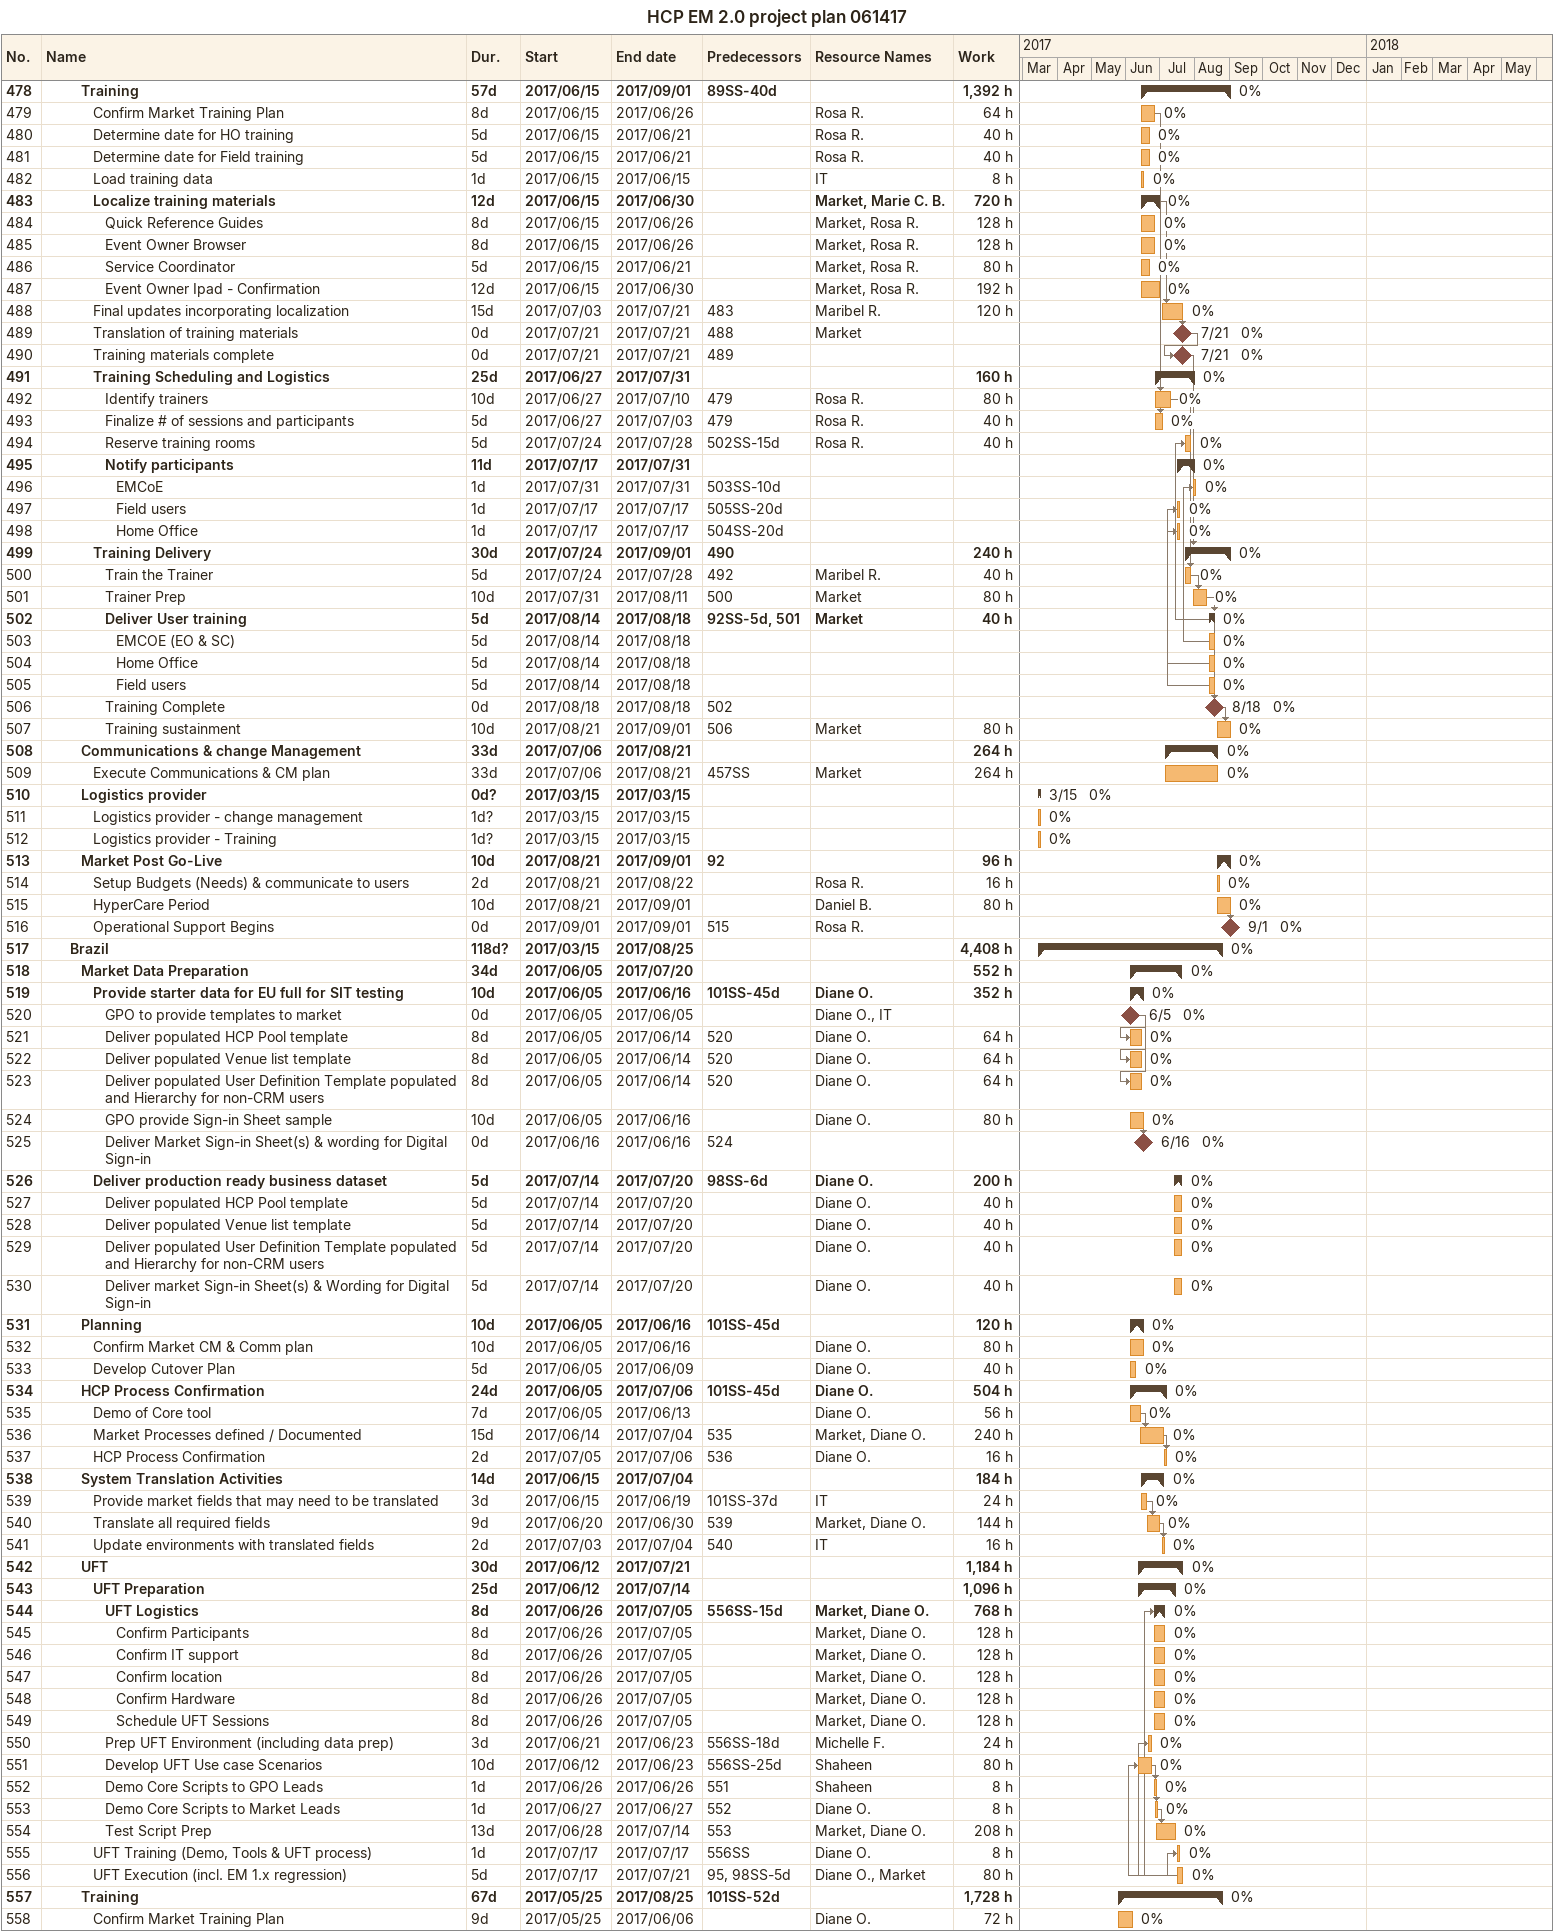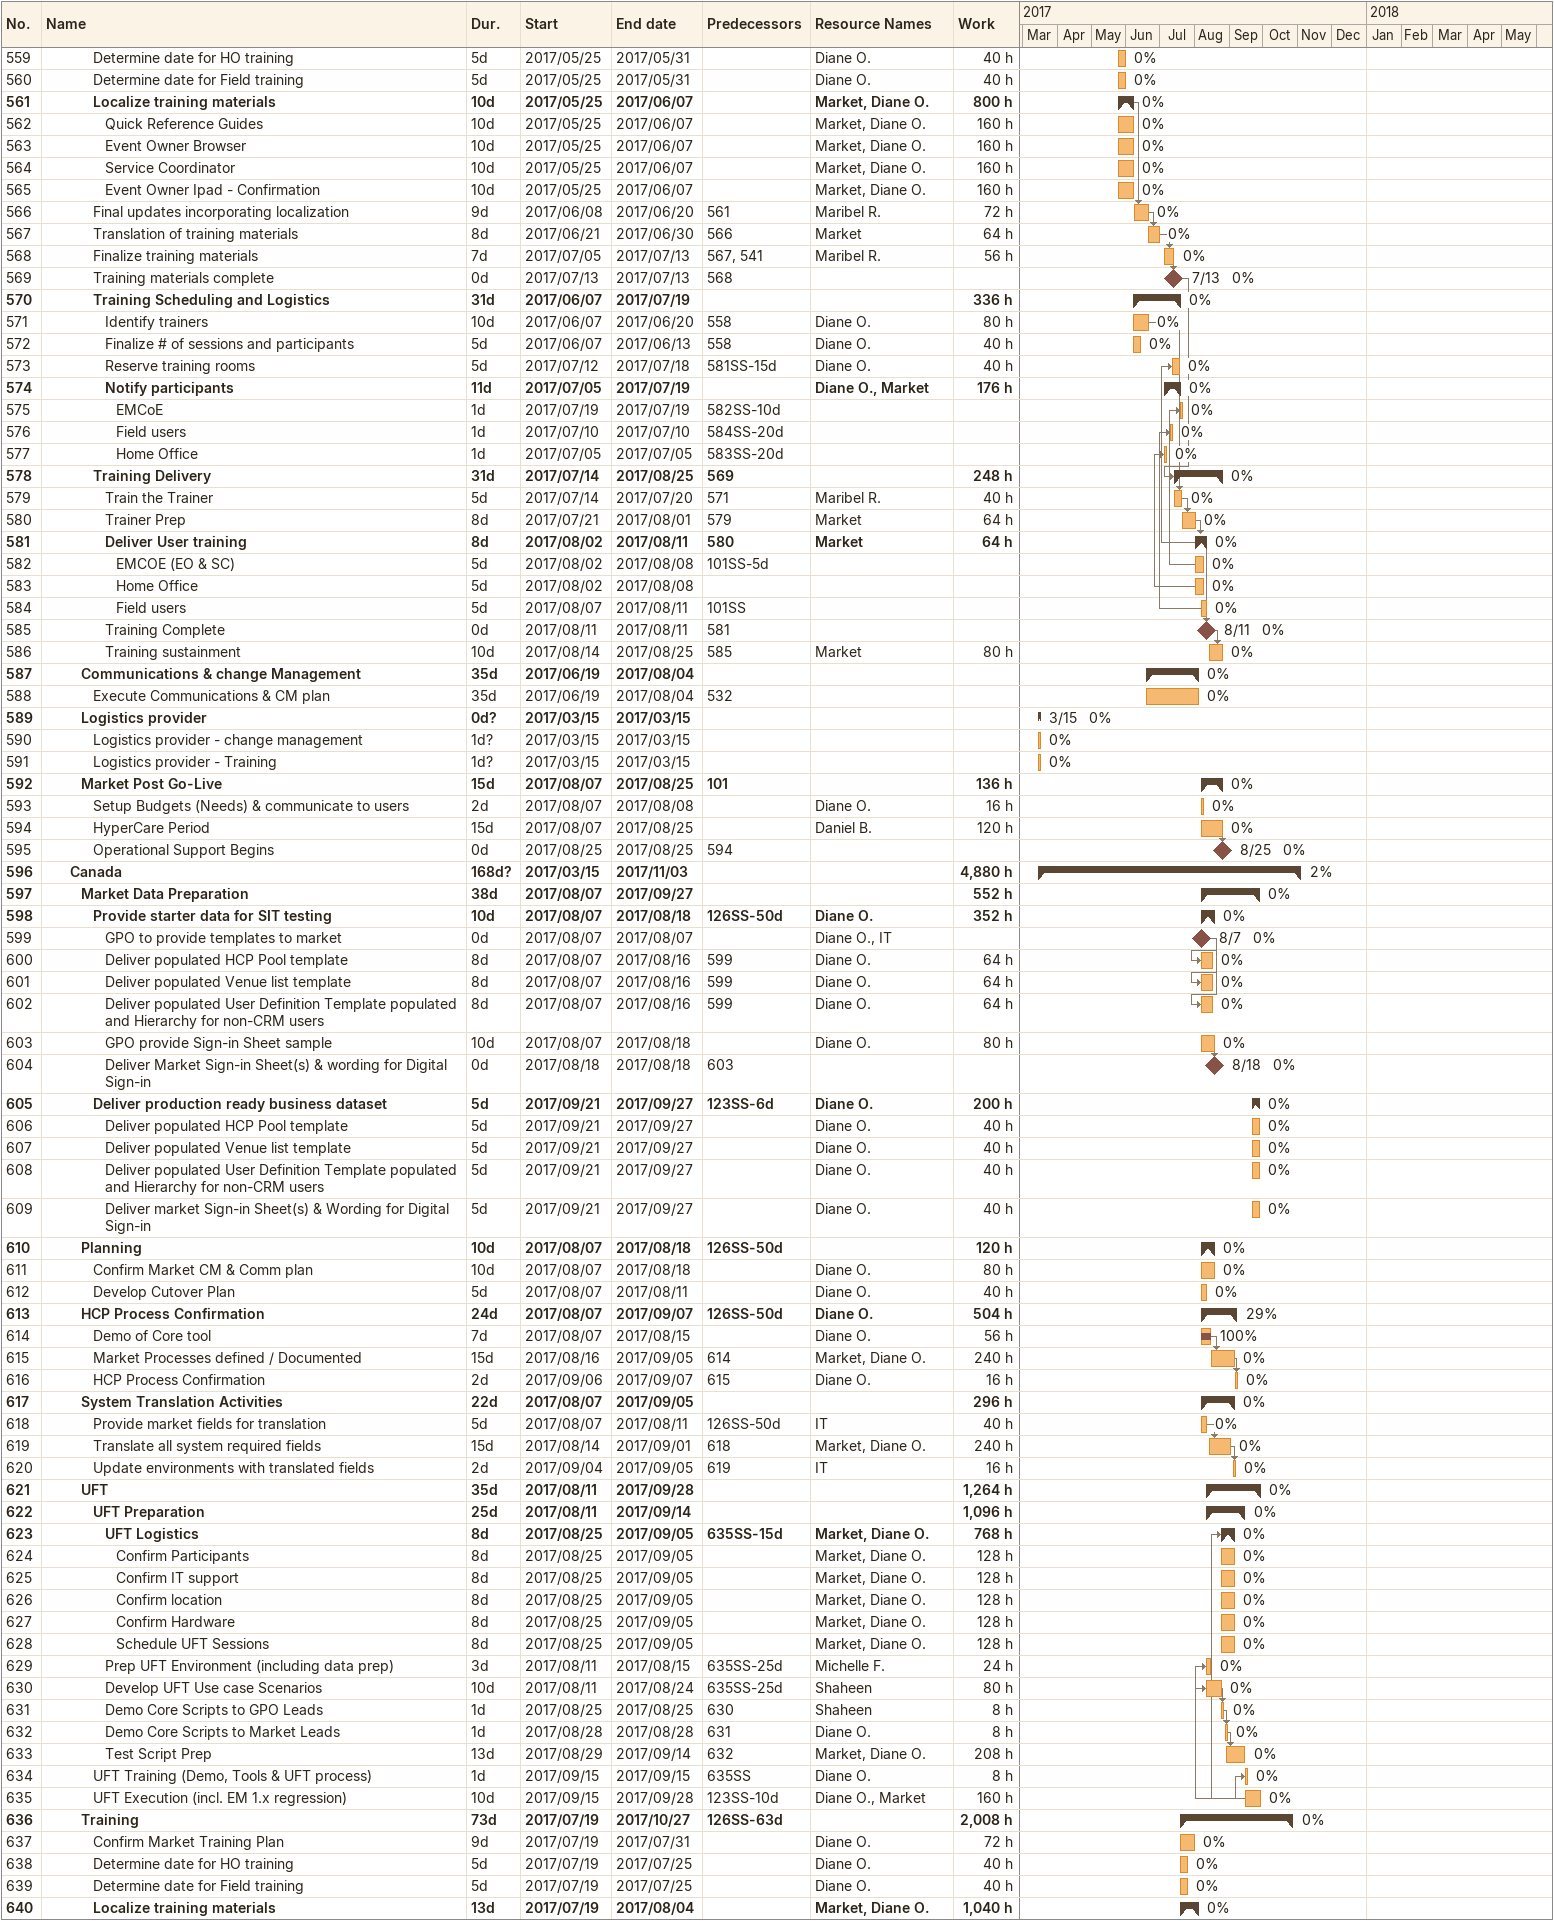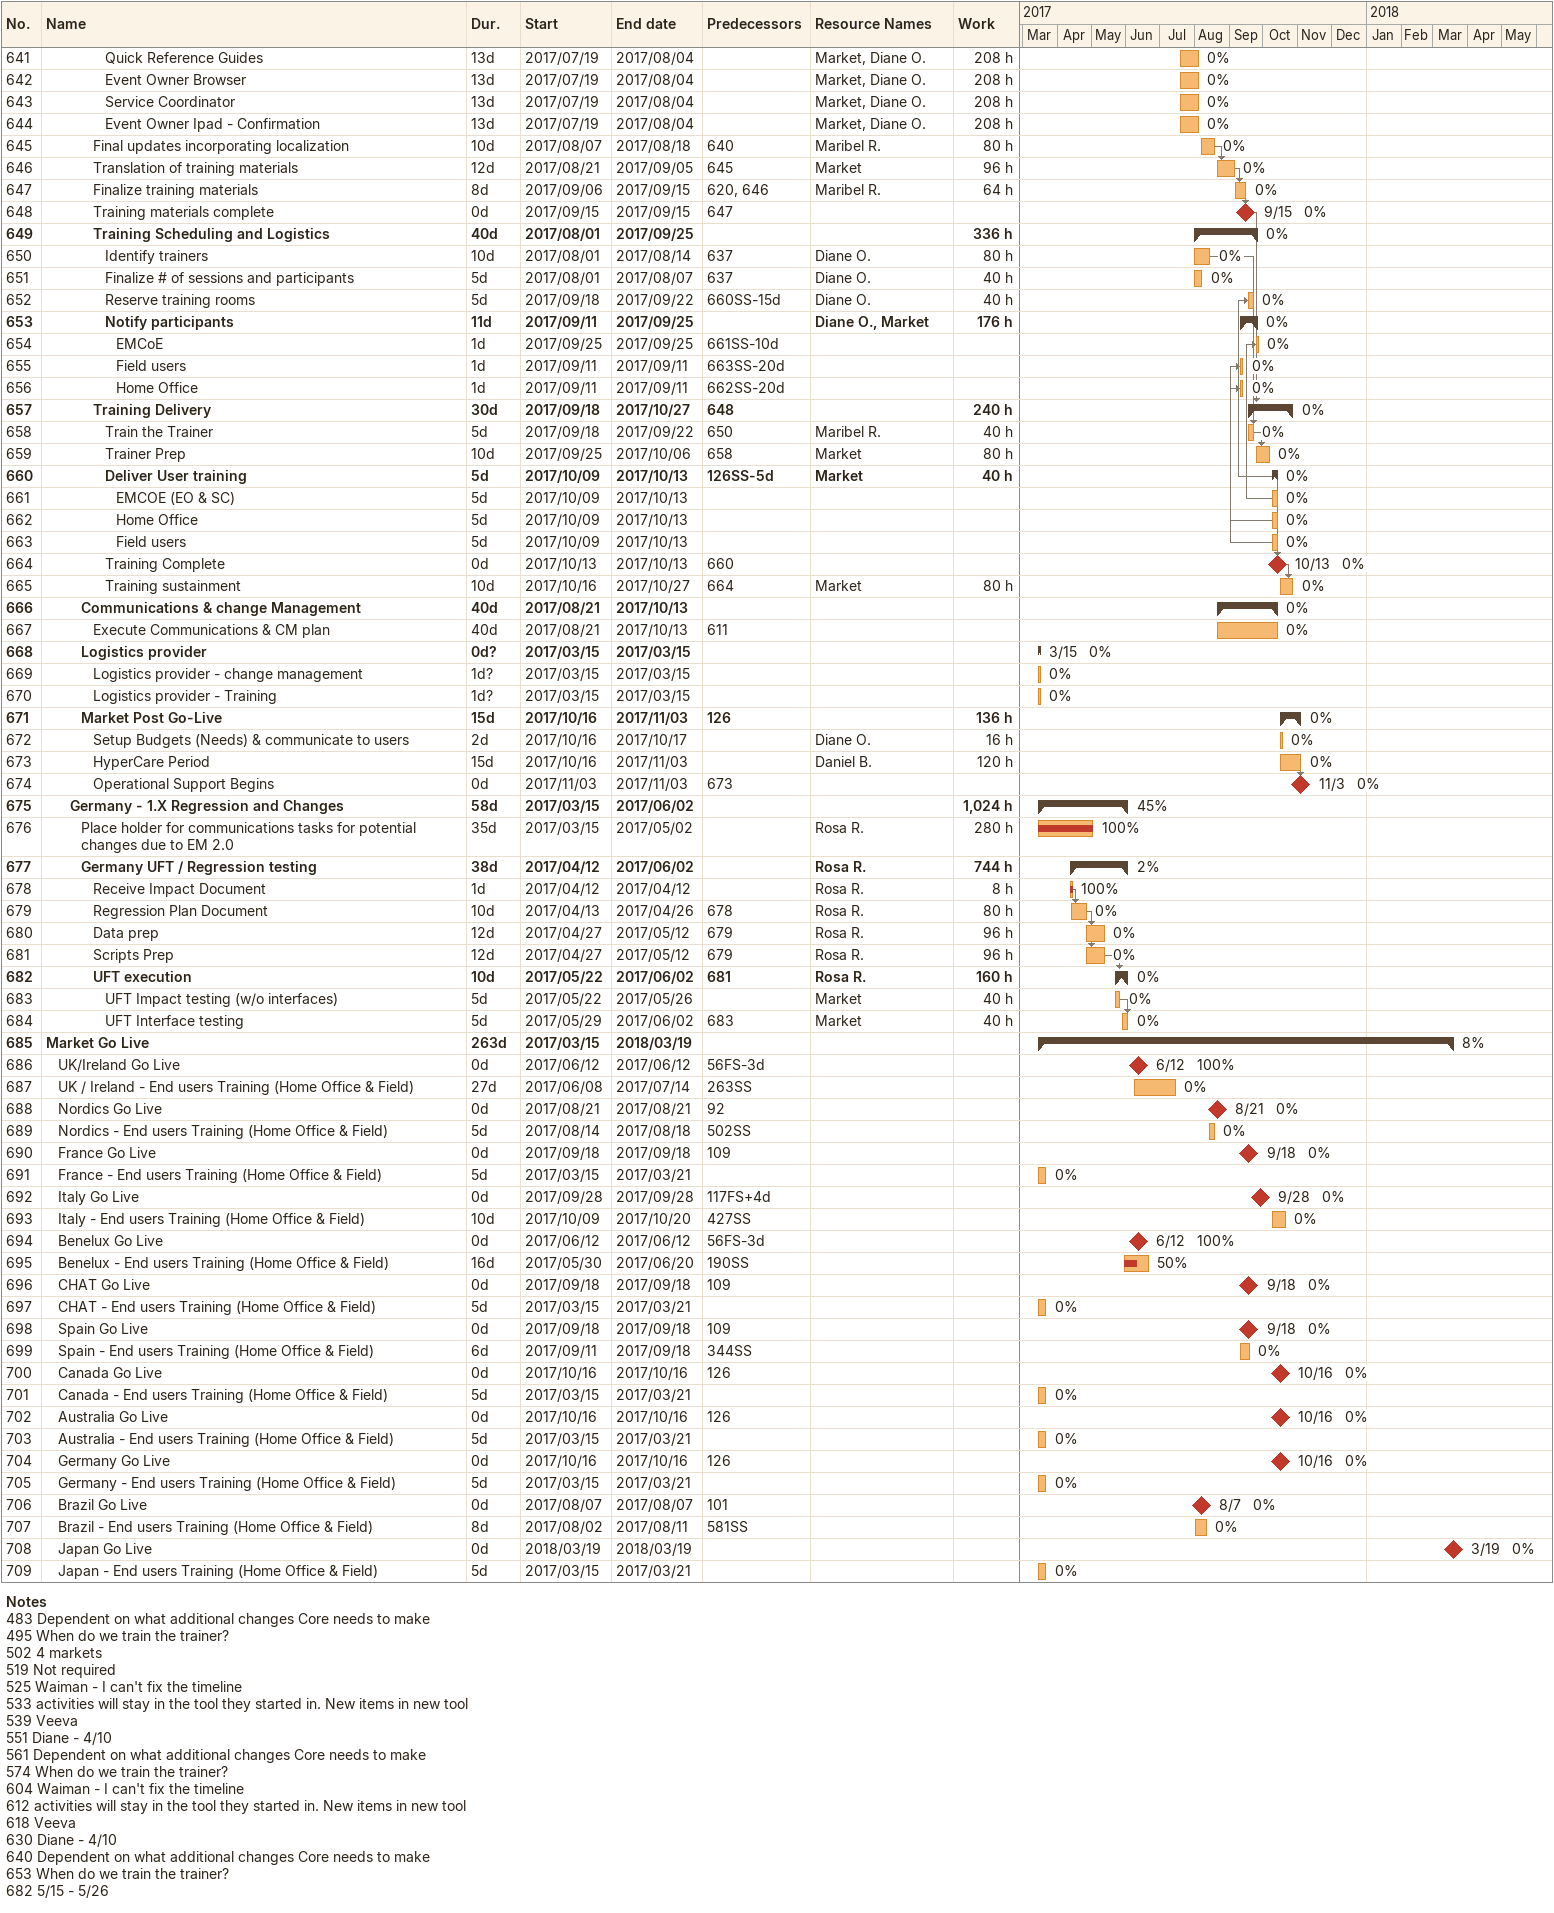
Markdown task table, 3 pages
HCP EM 2.0 project plan 061417

| ID | Level | Task | Duration | Start | Finish | Predecessors | Resources | % complete | Work (h) |
|---|---|---|---|---|---|---|---|---|---|
| 478 | 4 | **Training** | 57d | 2017-06-15 | 2017-09-01 | 89SS-40d |  | 0 | 1392 |
| 479 | 5 | Confirm Market Training Plan | 8d | 2017-06-15 | 2017-06-26 |  | Rosa R. | 0 | 64 |
| 480 | 5 | Determine date for HO training | 5d | 2017-06-15 | 2017-06-21 |  | Rosa R. | 0 | 40 |
| 481 | 5 | Determine date for Field training | 5d | 2017-06-15 | 2017-06-21 |  | Rosa R. | 0 | 40 |
| 482 | 5 | Load training data | 1d | 2017-06-15 | 2017-06-15 |  | IT | 0 | 8 |
| 483 | 5 | **Localize training materials** | 12d | 2017-06-15 | 2017-06-30 |  | Market, Marie C. B. | 0 | 720 |
| 484 | 6 | Quick Reference Guides | 8d | 2017-06-15 | 2017-06-26 |  | Market, Rosa R. | 0 | 128 |
| 485 | 6 | Event Owner Browser | 8d | 2017-06-15 | 2017-06-26 |  | Market, Rosa R. | 0 | 128 |
| 486 | 6 | Service Coordinator | 5d | 2017-06-15 | 2017-06-21 |  | Market, Rosa R. | 0 | 80 |
| 487 | 6 | Event Owner Ipad - Confirmation | 12d | 2017-06-15 | 2017-06-30 |  | Market, Rosa R. | 0 | 192 |
| 488 | 5 | Final updates incorporating localization | 15d | 2017-07-03 | 2017-07-21 | 483 | Maribel R. | 0 | 120 |
| 489 | 5 | Translation of training materials | 0d | 2017-07-21 | 2017-07-21 | 488 | Market | 0 |  |
| 490 | 5 | Training materials complete | 0d | 2017-07-21 | 2017-07-21 | 489 |  | 0 |  |
| 491 | 5 | **Training Scheduling and Logistics** | 25d | 2017-06-27 | 2017-07-31 |  |  | 0 | 160 |
| 492 | 6 | Identify trainers | 10d | 2017-06-27 | 2017-07-10 | 479 | Rosa R. | 0 | 80 |
| 493 | 6 | Finalize # of sessions and participants | 5d | 2017-06-27 | 2017-07-03 | 479 | Rosa R. | 0 | 40 |
| 494 | 6 | Reserve training rooms | 5d | 2017-07-24 | 2017-07-28 | 502SS-15d | Rosa R. | 0 | 40 |
| 495 | 6 | **Notify participants** | 11d | 2017-07-17 | 2017-07-31 |  |  | 0 |  |
| 496 | 7 | EMCoE | 1d | 2017-07-31 | 2017-07-31 | 503SS-10d |  | 0 |  |
| 497 | 7 | Field users | 1d | 2017-07-17 | 2017-07-17 | 505SS-20d |  | 0 |  |
| 498 | 7 | Home Office | 1d | 2017-07-17 | 2017-07-17 | 504SS-20d |  | 0 |  |
| 499 | 5 | **Training Delivery** | 30d | 2017-07-24 | 2017-09-01 | 490 |  | 0 | 240 |
| 500 | 6 | Train the Trainer | 5d | 2017-07-24 | 2017-07-28 | 492 | Maribel R. | 0 | 40 |
| 501 | 6 | Trainer Prep | 10d | 2017-07-31 | 2017-08-11 | 500 | Market | 0 | 80 |
| 502 | 6 | **Deliver User training** | 5d | 2017-08-14 | 2017-08-18 | 92SS-5d, 501 | Market | 0 | 40 |
| 503 | 7 | EMCOE (EO & SC) | 5d | 2017-08-14 | 2017-08-18 |  |  | 0 |  |
| 504 | 7 | Home Office | 5d | 2017-08-14 | 2017-08-18 |  |  | 0 |  |
| 505 | 7 | Field users | 5d | 2017-08-14 | 2017-08-18 |  |  | 0 |  |
| 506 | 6 | Training Complete | 0d | 2017-08-18 | 2017-08-18 | 502 |  | 0 |  |
| 507 | 6 | Training sustainment | 10d | 2017-08-21 | 2017-09-01 | 506 | Market | 0 | 80 |
| 508 | 4 | **Communications & change Management** | 33d | 2017-07-06 | 2017-08-21 |  |  | 0 | 264 |
| 509 | 5 | Execute Communications & CM plan | 33d | 2017-07-06 | 2017-08-21 | 457SS | Market | 0 | 264 |
| 510 | 4 | **Logistics provider** | 0d? | 2017-03-15 | 2017-03-15 |  |  | 0 |  |
| 511 | 5 | Logistics provider - change management | 1d? | 2017-03-15 | 2017-03-15 |  |  | 0 |  |
| 512 | 5 | Logistics provider - Training | 1d? | 2017-03-15 | 2017-03-15 |  |  | 0 |  |
| 513 | 4 | **Market Post Go-Live** | 10d | 2017-08-21 | 2017-09-01 | 92 |  | 0 | 96 |
| 514 | 5 | Setup Budgets (Needs) & communicate to users | 2d | 2017-08-21 | 2017-08-22 |  | Rosa R. | 0 | 16 |
| 515 | 5 | HyperCare Period | 10d | 2017-08-21 | 2017-09-01 |  | Daniel B. | 0 | 80 |
| 516 | 5 | Operational Support Begins | 0d | 2017-09-01 | 2017-09-01 | 515 | Rosa R. | 0 |  |
| 517 | 3 | **Brazil** | 118d? | 2017-03-15 | 2017-08-25 |  |  | 0 | 4408 |
| 518 | 4 | **Market Data Preparation** | 34d | 2017-06-05 | 2017-07-20 |  |  | 0 | 552 |
| 519 | 5 | **Provide starter data for EU full for SIT testing** | 10d | 2017-06-05 | 2017-06-16 | 101SS-45d | Diane O. | 0 | 352 |
| 520 | 6 | GPO to provide templates to market | 0d | 2017-06-05 | 2017-06-05 |  | Diane O., IT | 0 |  |
| 521 | 6 | Deliver populated HCP Pool template | 8d | 2017-06-05 | 2017-06-14 | 520 | Diane O. | 0 | 64 |
| 522 | 6 | Deliver populated Venue list template | 8d | 2017-06-05 | 2017-06-14 | 520 | Diane O. | 0 | 64 |
| 523 | 6 | Deliver populated User Definition Template populated and Hierarchy for non-CRM users | 8d | 2017-06-05 | 2017-06-14 | 520 | Diane O. | 0 | 64 |
| 524 | 6 | GPO provide Sign-in Sheet sample | 10d | 2017-06-05 | 2017-06-16 |  | Diane O. | 0 | 80 |
| 525 | 6 | Deliver Market Sign-in Sheet(s) & wording for Digital Sign-in | 0d | 2017-06-16 | 2017-06-16 | 524 |  | 0 |  |
| 526 | 5 | **Deliver production ready business dataset** | 5d | 2017-07-14 | 2017-07-20 | 98SS-6d | Diane O. | 0 | 200 |
| 527 | 6 | Deliver populated HCP Pool template | 5d | 2017-07-14 | 2017-07-20 |  | Diane O. | 0 | 40 |
| 528 | 6 | Deliver populated Venue list template | 5d | 2017-07-14 | 2017-07-20 |  | Diane O. | 0 | 40 |
| 529 | 6 | Deliver populated User Definition Template populated and Hierarchy for non-CRM users | 5d | 2017-07-14 | 2017-07-20 |  | Diane O. | 0 | 40 |
| 530 | 6 | Deliver market Sign-in Sheet(s) & Wording for Digital Sign-in | 5d | 2017-07-14 | 2017-07-20 |  | Diane O. | 0 | 40 |
| 531 | 4 | **Planning** | 10d | 2017-06-05 | 2017-06-16 | 101SS-45d |  | 0 | 120 |
| 532 | 5 | Confirm Market CM & Comm plan | 10d | 2017-06-05 | 2017-06-16 |  | Diane O. | 0 | 80 |
| 533 | 5 | Develop Cutover Plan | 5d | 2017-06-05 | 2017-06-09 |  | Diane O. | 0 | 40 |
| 534 | 4 | **HCP Process Confirmation** | 24d | 2017-06-05 | 2017-07-06 | 101SS-45d | Diane O. | 0 | 504 |
| 535 | 5 | Demo of Core tool | 7d | 2017-06-05 | 2017-06-13 |  | Diane O. | 0 | 56 |
| 536 | 5 | Market Processes defined / Documented | 15d | 2017-06-14 | 2017-07-04 | 535 | Market, Diane O. | 0 | 240 |
| 537 | 5 | HCP Process Confirmation | 2d | 2017-07-05 | 2017-07-06 | 536 | Diane O. | 0 | 16 |
| 538 | 4 | **System Translation Activities** | 14d | 2017-06-15 | 2017-07-04 |  |  | 0 | 184 |
| 539 | 5 | Provide market fields that may need to be translated | 3d | 2017-06-15 | 2017-06-19 | 101SS-37d | IT | 0 | 24 |
| 540 | 5 | Translate all required fields | 9d | 2017-06-20 | 2017-06-30 | 539 | Market, Diane O. | 0 | 144 |
| 541 | 5 | Update environments with translated fields | 2d | 2017-07-03 | 2017-07-04 | 540 | IT | 0 | 16 |
| 542 | 4 | **UFT** | 30d | 2017-06-12 | 2017-07-21 |  |  | 0 | 1184 |
| 543 | 5 | **UFT Preparation** | 25d | 2017-06-12 | 2017-07-14 |  |  | 0 | 1096 |
| 544 | 6 | **UFT Logistics** | 8d | 2017-06-26 | 2017-07-05 | 556SS-15d | Market, Diane O. | 0 | 768 |
| 545 | 7 | Confirm Participants | 8d | 2017-06-26 | 2017-07-05 |  | Market, Diane O. | 0 | 128 |
| 546 | 7 | Confirm IT support | 8d | 2017-06-26 | 2017-07-05 |  | Market, Diane O. | 0 | 128 |
| 547 | 7 | Confirm location | 8d | 2017-06-26 | 2017-07-05 |  | Market, Diane O. | 0 | 128 |
| 548 | 7 | Confirm Hardware | 8d | 2017-06-26 | 2017-07-05 |  | Market, Diane O. | 0 | 128 |
| 549 | 7 | Schedule UFT Sessions | 8d | 2017-06-26 | 2017-07-05 |  | Market, Diane O. | 0 | 128 |
| 550 | 6 | Prep UFT Environment (including data prep) | 3d | 2017-06-21 | 2017-06-23 | 556SS-18d | Michelle F. | 0 | 24 |
| 551 | 6 | Develop UFT Use case Scenarios | 10d | 2017-06-12 | 2017-06-23 | 556SS-25d | Shaheen | 0 | 80 |
| 552 | 6 | Demo Core Scripts to GPO Leads | 1d | 2017-06-26 | 2017-06-26 | 551 | Shaheen | 0 | 8 |
| 553 | 6 | Demo Core Scripts to Market Leads | 1d | 2017-06-27 | 2017-06-27 | 552 | Diane O. | 0 | 8 |
| 554 | 6 | Test Script Prep | 13d | 2017-06-28 | 2017-07-14 | 553 | Market, Diane O. | 0 | 208 |
| 555 | 5 | UFT Training (Demo, Tools & UFT process) | 1d | 2017-07-17 | 2017-07-17 | 556SS | Diane O. | 0 | 8 |
| 556 | 5 | UFT Execution (incl. EM 1.x regression) | 5d | 2017-07-17 | 2017-07-21 | 95, 98SS-5d | Diane O., Market | 0 | 80 |
| 557 | 4 | **Training** | 67d | 2017-05-25 | 2017-08-25 | 101SS-52d |  | 0 | 1728 |
| 558 | 5 | Confirm Market Training Plan | 9d | 2017-05-25 | 2017-06-06 |  | Diane O. | 0 | 72 |
| 559 | 5 | Determine date for HO training | 5d | 2017-05-25 | 2017-05-31 |  | Diane O. | 0 | 40 |
| 560 | 5 | Determine date for Field training | 5d | 2017-05-25 | 2017-05-31 |  | Diane O. | 0 | 40 |
| 561 | 5 | **Localize training materials** | 10d | 2017-05-25 | 2017-06-07 |  | Market, Diane O. | 0 | 800 |
| 562 | 6 | Quick Reference Guides | 10d | 2017-05-25 | 2017-06-07 |  | Market, Diane O. | 0 | 160 |
| 563 | 6 | Event Owner Browser | 10d | 2017-05-25 | 2017-06-07 |  | Market, Diane O. | 0 | 160 |
| 564 | 6 | Service Coordinator | 10d | 2017-05-25 | 2017-06-07 |  | Market, Diane O. | 0 | 160 |
| 565 | 6 | Event Owner Ipad - Confirmation | 10d | 2017-05-25 | 2017-06-07 |  | Market, Diane O. | 0 | 160 |
| 566 | 5 | Final updates incorporating localization | 9d | 2017-06-08 | 2017-06-20 | 561 | Maribel R. | 0 | 72 |
| 567 | 5 | Translation of training materials | 8d | 2017-06-21 | 2017-06-30 | 566 | Market | 0 | 64 |
| 568 | 5 | Finalize training materials | 7d | 2017-07-05 | 2017-07-13 | 567, 541 | Maribel R. | 0 | 56 |
| 569 | 5 | Training materials complete | 0d | 2017-07-13 | 2017-07-13 | 568 |  | 0 |  |
| 570 | 5 | **Training Scheduling and Logistics** | 31d | 2017-06-07 | 2017-07-19 |  |  | 0 | 336 |
| 571 | 6 | Identify trainers | 10d | 2017-06-07 | 2017-06-20 | 558 | Diane O. | 0 | 80 |
| 572 | 6 | Finalize # of sessions and participants | 5d | 2017-06-07 | 2017-06-13 | 558 | Diane O. | 0 | 40 |
| 573 | 6 | Reserve training rooms | 5d | 2017-07-12 | 2017-07-18 | 581SS-15d | Diane O. | 0 | 40 |
| 574 | 6 | **Notify participants** | 11d | 2017-07-05 | 2017-07-19 |  | Diane O., Market | 0 | 176 |
| 575 | 7 | EMCoE | 1d | 2017-07-19 | 2017-07-19 | 582SS-10d |  | 0 |  |
| 576 | 7 | Field users | 1d | 2017-07-10 | 2017-07-10 | 584SS-20d |  | 0 |  |
| 577 | 7 | Home Office | 1d | 2017-07-05 | 2017-07-05 | 583SS-20d |  | 0 |  |
| 578 | 5 | **Training Delivery** | 31d | 2017-07-14 | 2017-08-25 | 569 |  | 0 | 248 |
| 579 | 6 | Train the Trainer | 5d | 2017-07-14 | 2017-07-20 | 571 | Maribel R. | 0 | 40 |
| 580 | 6 | Trainer Prep | 8d | 2017-07-21 | 2017-08-01 | 579 | Market | 0 | 64 |
| 581 | 6 | **Deliver User training** | 8d | 2017-08-02 | 2017-08-11 | 580 | Market | 0 | 64 |
| 582 | 7 | EMCOE (EO & SC) | 5d | 2017-08-02 | 2017-08-08 | 101SS-5d |  | 0 |  |
| 583 | 7 | Home Office | 5d | 2017-08-02 | 2017-08-08 |  |  | 0 |  |
| 584 | 7 | Field users | 5d | 2017-08-07 | 2017-08-11 | 101SS |  | 0 |  |
| 585 | 6 | Training Complete | 0d | 2017-08-11 | 2017-08-11 | 581 |  | 0 |  |
| 586 | 6 | Training sustainment | 10d | 2017-08-14 | 2017-08-25 | 585 | Market | 0 | 80 |
| 587 | 4 | **Communications & change Management** | 35d | 2017-06-19 | 2017-08-04 |  |  | 0 |  |
| 588 | 5 | Execute Communications & CM plan | 35d | 2017-06-19 | 2017-08-04 | 532 |  | 0 |  |
| 589 | 4 | **Logistics provider** | 0d? | 2017-03-15 | 2017-03-15 |  |  | 0 |  |
| 590 | 5 | Logistics provider - change management | 1d? | 2017-03-15 | 2017-03-15 |  |  | 0 |  |
| 591 | 5 | Logistics provider - Training | 1d? | 2017-03-15 | 2017-03-15 |  |  | 0 |  |
| 592 | 4 | **Market Post Go-Live** | 15d | 2017-08-07 | 2017-08-25 | 101 |  | 0 | 136 |
| 593 | 5 | Setup Budgets (Needs) & communicate to users | 2d | 2017-08-07 | 2017-08-08 |  | Diane O. | 0 | 16 |
| 594 | 5 | HyperCare Period | 15d | 2017-08-07 | 2017-08-25 |  | Daniel B. | 0 | 120 |
| 595 | 5 | Operational Support Begins | 0d | 2017-08-25 | 2017-08-25 | 594 |  | 0 |  |
| 596 | 3 | **Canada** | 168d? | 2017-03-15 | 2017-11-03 |  |  | 2 | 4880 |
| 597 | 4 | **Market Data Preparation** | 38d | 2017-08-07 | 2017-09-27 |  |  | 0 | 552 |
| 598 | 5 | **Provide starter data for SIT testing** | 10d | 2017-08-07 | 2017-08-18 | 126SS-50d | Diane O. | 0 | 352 |
| 599 | 6 | GPO to provide templates to market | 0d | 2017-08-07 | 2017-08-07 |  | Diane O., IT | 0 |  |
| 600 | 6 | Deliver populated HCP Pool template | 8d | 2017-08-07 | 2017-08-16 | 599 | Diane O. | 0 | 64 |
| 601 | 6 | Deliver populated Venue list template | 8d | 2017-08-07 | 2017-08-16 | 599 | Diane O. | 0 | 64 |
| 602 | 6 | Deliver populated User Definition Template populated and Hierarchy for non-CRM users | 8d | 2017-08-07 | 2017-08-16 | 599 | Diane O. | 0 | 64 |
| 603 | 6 | GPO provide Sign-in Sheet sample | 10d | 2017-08-07 | 2017-08-18 |  | Diane O. | 0 | 80 |
| 604 | 6 | Deliver Market Sign-in Sheet(s) & wording for Digital Sign-in | 0d | 2017-08-18 | 2017-08-18 | 603 |  | 0 |  |
| 605 | 5 | **Deliver production ready business dataset** | 5d | 2017-09-21 | 2017-09-27 | 123SS-6d | Diane O. | 0 | 200 |
| 606 | 6 | Deliver populated HCP Pool template | 5d | 2017-09-21 | 2017-09-27 |  | Diane O. | 0 | 40 |
| 607 | 6 | Deliver populated Venue list template | 5d | 2017-09-21 | 2017-09-27 |  | Diane O. | 0 | 40 |
| 608 | 6 | Deliver populated User Definition Template populated and Hierarchy for non-CRM users | 5d | 2017-09-21 | 2017-09-27 |  | Diane O. | 0 | 40 |
| 609 | 6 | Deliver market Sign-in Sheet(s) & Wording for Digital Sign-in | 5d | 2017-09-21 | 2017-09-27 |  | Diane O. | 0 | 40 |
| 610 | 4 | **Planning** | 10d | 2017-08-07 | 2017-08-18 | 126SS-50d |  | 0 | 120 |
| 611 | 5 | Confirm Market CM & Comm plan | 10d | 2017-08-07 | 2017-08-18 |  | Diane O. | 0 | 80 |
| 612 | 5 | Develop Cutover Plan | 5d | 2017-08-07 | 2017-08-11 |  | Diane O. | 0 | 40 |
| 613 | 4 | **HCP Process Confirmation** | 24d | 2017-08-07 | 2017-09-07 | 126SS-50d | Diane O. | 29 | 504 |
| 614 | 5 | Demo of Core tool | 7d | 2017-08-07 | 2017-08-15 |  | Diane O. | 100 | 56 |
| 615 | 5 | Market Processes defined / Documented | 15d | 2017-08-16 | 2017-09-05 | 614 | Market, Diane O. | 0 | 240 |
| 616 | 5 | HCP Process Confirmation | 2d | 2017-09-06 | 2017-09-07 | 615 | Diane O. | 0 | 16 |
| 617 | 4 | **System Translation Activities** | 22d | 2017-08-07 | 2017-09-05 |  |  | 0 | 296 |
| 618 | 5 | Provide market fields for translation | 5d | 2017-08-07 | 2017-08-11 | 126SS-50d | IT | 0 | 40 |
| 619 | 5 | Translate all system required fields | 15d | 2017-08-14 | 2017-09-01 | 618 | Market, Diane O. | 0 | 240 |
| 620 | 5 | Update environments with translated fields | 2d | 2017-09-04 | 2017-09-05 | 619 | IT | 0 | 16 |
| 621 | 4 | **UFT** | 35d | 2017-08-11 | 2017-09-28 |  |  | 0 | 1264 |
| 622 | 5 | **UFT Preparation** | 25d | 2017-08-11 | 2017-09-14 |  |  | 0 | 1096 |
| 623 | 6 | **UFT Logistics** | 8d | 2017-08-25 | 2017-09-05 | 635SS-15d | Market, Diane O. | 0 | 768 |
| 624 | 7 | Confirm Participants | 8d | 2017-08-25 | 2017-09-05 |  | Market, Diane O. | 0 | 128 |
| 625 | 7 | Confirm IT support | 8d | 2017-08-25 | 2017-09-05 |  | Market, Diane O. | 0 | 128 |
| 626 | 7 | Confirm location | 8d | 2017-08-25 | 2017-09-05 |  | Market, Diane O. | 0 | 128 |
| 627 | 7 | Confirm Hardware | 8d | 2017-08-25 | 2017-09-05 |  | Market, Diane O. | 0 | 128 |
| 628 | 7 | Schedule UFT Sessions | 8d | 2017-08-25 | 2017-09-05 |  | Market, Diane O. | 0 | 128 |
| 629 | 6 | Prep UFT Environment (including data prep) | 3d | 2017-08-11 | 2017-08-15 | 635SS-25d | Michelle F. | 0 | 24 |
| 630 | 6 | Develop UFT Use case Scenarios | 10d | 2017-08-11 | 2017-08-24 | 635SS-25d | Shaheen | 0 | 80 |
| 631 | 6 | Demo Core Scripts to GPO Leads | 1d | 2017-08-25 | 2017-08-25 | 630 | Shaheen | 0 | 8 |
| 632 | 6 | Demo Core Scripts to Market Leads | 1d | 2017-08-28 | 2017-08-28 | 631 | Diane O. | 0 | 8 |
| 633 | 6 | Test Script Prep | 13d | 2017-08-29 | 2017-09-14 | 632 | Market, Diane O. | 0 | 208 |
| 634 | 5 | UFT Training (Demo, Tools & UFT process) | 1d | 2017-09-15 | 2017-09-15 | 635SS | Diane O. | 0 | 8 |
| 635 | 5 | UFT Execution (incl. EM 1.x regression) | 10d | 2017-09-15 | 2017-09-28 | 123SS-10d | Diane O., Market | 0 | 160 |
| 636 | 4 | **Training** | 73d | 2017-07-19 | 2017-10-27 | 126SS-63d |  | 0 | 2008 |
| 637 | 5 | Confirm Market Training Plan | 9d | 2017-07-19 | 2017-07-31 |  | Diane O. | 0 | 72 |
| 638 | 5 | Determine date for HO training | 5d | 2017-07-19 | 2017-07-25 |  | Diane O. | 0 | 40 |
| 639 | 5 | Determine date for Field training | 5d | 2017-07-19 | 2017-07-25 |  | Diane O. | 0 | 40 |
| 640 | 5 | **Localize training materials** | 13d | 2017-07-19 | 2017-08-04 |  | Market, Diane O. | 0 | 1040 |
| 641 | 6 | Quick Reference Guides | 13d | 2017-07-19 | 2017-08-04 |  | Market, Diane O. | 0 | 208 |
| 642 | 6 | Event Owner Browser | 13d | 2017-07-19 | 2017-08-04 |  | Market, Diane O. | 0 | 208 |
| 643 | 6 | Service Coordinator | 13d | 2017-07-19 | 2017-08-04 |  | Market, Diane O. | 0 | 208 |
| 644 | 6 | Event Owner Ipad - Confirmation | 13d | 2017-07-19 | 2017-08-04 |  | Market, Diane O. | 0 | 208 |
| 645 | 5 | Final updates incorporating localization | 10d | 2017-08-07 | 2017-08-18 | 640 | Maribel R. | 0 | 80 |
| 646 | 5 | Translation of training materials | 12d | 2017-08-21 | 2017-09-05 | 645 | Market | 0 | 96 |
| 647 | 5 | Finalize training materials | 8d | 2017-09-06 | 2017-09-15 | 620, 646 | Maribel R. | 0 | 64 |
| 648 | 5 | Training materials complete | 0d | 2017-09-15 | 2017-09-15 | 647 |  | 0 |  |
| 649 | 5 | **Training Scheduling and Logistics** | 40d | 2017-08-01 | 2017-09-25 |  |  | 0 | 336 |
| 650 | 6 | Identify trainers | 10d | 2017-08-01 | 2017-08-14 | 637 | Diane O. | 0 | 80 |
| 651 | 6 | Finalize # of sessions and participants | 5d | 2017-08-01 | 2017-08-07 | 637 | Diane O. | 0 | 40 |
| 652 | 6 | Reserve training rooms | 5d | 2017-09-18 | 2017-09-22 | 660SS-15d | Diane O. | 0 | 40 |
| 653 | 6 | **Notify participants** | 11d | 2017-09-11 | 2017-09-25 |  | Diane O., Market | 0 | 176 |
| 654 | 7 | EMCoE | 1d | 2017-09-25 | 2017-09-25 | 661SS-10d |  | 0 |  |
| 655 | 7 | Field users | 1d | 2017-09-11 | 2017-09-11 | 663SS-20d |  | 0 |  |
| 656 | 7 | Home Office | 1d | 2017-09-11 | 2017-09-11 | 662SS-20d |  | 0 |  |
| 657 | 5 | **Training Delivery** | 30d | 2017-09-18 | 2017-10-27 | 648 |  | 0 | 240 |
| 658 | 6 | Train the Trainer | 5d | 2017-09-18 | 2017-09-22 | 650 | Maribel R. | 0 | 40 |
| 659 | 6 | Trainer Prep | 10d | 2017-09-25 | 2017-10-06 | 658 | Market | 0 | 80 |
| 660 | 6 | **Deliver User training** | 5d | 2017-10-09 | 2017-10-13 | 126SS-5d | Market | 0 | 40 |
| 661 | 7 | EMCOE (EO & SC) | 5d | 2017-10-09 | 2017-10-13 |  |  | 0 |  |
| 662 | 7 | Home Office | 5d | 2017-10-09 | 2017-10-13 |  |  | 0 |  |
| 663 | 7 | Field users | 5d | 2017-10-09 | 2017-10-13 |  |  | 0 |  |
| 664 | 6 | Training Complete | 0d | 2017-10-13 | 2017-10-13 | 660 |  | 0 |  |
| 665 | 6 | Training sustainment | 10d | 2017-10-16 | 2017-10-27 | 664 | Market | 0 | 80 |
| 666 | 4 | **Communications & change Management** | 40d | 2017-08-21 | 2017-10-13 |  |  | 0 |  |
| 667 | 5 | Execute Communications & CM plan | 40d | 2017-08-21 | 2017-10-13 | 611 |  | 0 |  |
| 668 | 4 | **Logistics provider** | 0d? | 2017-03-15 | 2017-03-15 |  |  | 0 |  |
| 669 | 5 | Logistics provider - change management | 1d? | 2017-03-15 | 2017-03-15 |  |  | 0 |  |
| 670 | 5 | Logistics provider - Training | 1d? | 2017-03-15 | 2017-03-15 |  |  | 0 |  |
| 671 | 4 | **Market Post Go-Live** | 15d | 2017-10-16 | 2017-11-03 | 126 |  | 0 | 136 |
| 672 | 5 | Setup Budgets (Needs) & communicate to users | 2d | 2017-10-16 | 2017-10-17 |  | Diane O. | 0 | 16 |
| 673 | 5 | HyperCare Period | 15d | 2017-10-16 | 2017-11-03 |  | Daniel B. | 0 | 120 |
| 674 | 5 | Operational Support Begins | 0d | 2017-11-03 | 2017-11-03 | 673 |  | 0 |  |
| 675 | 3 | **Germany - 1.X Regression and Changes** | 58d | 2017-03-15 | 2017-06-02 |  |  | 45 | 1024 |
| 676 | 4 | Place holder for communications tasks for potential changes due to EM 2.0 | 35d | 2017-03-15 | 2017-05-02 |  | Rosa R. | 100 | 280 |
| 677 | 4 | **Germany UFT / Regression testing** | 38d | 2017-04-12 | 2017-06-02 |  | Rosa R. | 2 | 744 |
| 678 | 5 | Receive Impact Document | 1d | 2017-04-12 | 2017-04-12 |  | Rosa R. | 100 | 8 |
| 679 | 5 | Regression Plan Document | 10d | 2017-04-13 | 2017-04-26 | 678 | Rosa R. | 0 | 80 |
| 680 | 5 | Data prep | 12d | 2017-04-27 | 2017-05-12 | 679 | Rosa R. | 0 | 96 |
| 681 | 5 | Scripts Prep | 12d | 2017-04-27 | 2017-05-12 | 679 | Rosa R. | 0 | 96 |
| 682 | 5 | **UFT execution** | 10d | 2017-05-22 | 2017-06-02 | 681 | Rosa R. | 0 | 160 |
| 683 | 6 | UFT Impact testing (w/o interfaces) | 5d | 2017-05-22 | 2017-05-26 |  | Market | 0 | 40 |
| 684 | 6 | UFT Interface testing | 5d | 2017-05-29 | 2017-06-02 | 683 | Market | 0 | 40 |
| 685 | 1 | **Market Go Live** | 263d | 2017-03-15 | 2018-03-19 |  |  | 8 |  |
| 686 | 2 | UK/Ireland Go Live | 0d | 2017-06-12 | 2017-06-12 | 56FS-3d |  | 100 |  |
| 687 | 2 | UK / Ireland - End users Training (Home Office & Field) | 27d | 2017-06-08 | 2017-07-14 | 263SS |  | 0 |  |
| 688 | 2 | Nordics Go Live | 0d | 2017-08-21 | 2017-08-21 | 92 |  | 0 |  |
| 689 | 2 | Nordics - End users Training (Home Office & Field) | 5d | 2017-08-14 | 2017-08-18 | 502SS |  | 0 |  |
| 690 | 2 | France Go Live | 0d | 2017-09-18 | 2017-09-18 | 109 |  | 0 |  |
| 691 | 2 | France - End users Training (Home Office & Field) | 5d | 2017-03-15 | 2017-03-21 |  |  | 0 |  |
| 692 | 2 | Italy Go Live | 0d | 2017-09-28 | 2017-09-28 | 117FS+4d |  | 0 |  |
| 693 | 2 | Italy - End users Training (Home Office & Field) | 10d | 2017-10-09 | 2017-10-20 | 427SS |  | 0 |  |
| 694 | 2 | Benelux Go Live | 0d | 2017-06-12 | 2017-06-12 | 56FS-3d |  | 100 |  |
| 695 | 2 | Benelux - End users Training (Home Office & Field) | 16d | 2017-05-30 | 2017-06-20 | 190SS |  | 50 |  |
| 696 | 2 | CHAT Go Live | 0d | 2017-09-18 | 2017-09-18 | 109 |  | 0 |  |
| 697 | 2 | CHAT - End users Training (Home Office & Field) | 5d | 2017-03-15 | 2017-03-21 |  |  | 0 |  |
| 698 | 2 | Spain Go Live | 0d | 2017-09-18 | 2017-09-18 | 109 |  | 0 |  |
| 699 | 2 | Spain - End users Training (Home Office & Field) | 6d | 2017-09-11 | 2017-09-18 | 344SS |  | 0 |  |
| 700 | 2 | Canada Go Live | 0d | 2017-10-16 | 2017-10-16 | 126 |  | 0 |  |
| 701 | 2 | Canada - End users Training (Home Office & Field) | 5d | 2017-03-15 | 2017-03-21 |  |  | 0 |  |
| 702 | 2 | Australia Go Live | 0d | 2017-10-16 | 2017-10-16 | 126 |  | 0 |  |
| 703 | 2 | Australia - End users Training (Home Office & Field) | 5d | 2017-03-15 | 2017-03-21 |  |  | 0 |  |
| 704 | 2 | Germany Go Live | 0d | 2017-10-16 | 2017-10-16 | 126 |  | 0 |  |
| 705 | 2 | Germany - End users Training (Home Office & Field) | 5d | 2017-03-15 | 2017-03-21 |  |  | 0 |  |
| 706 | 2 | Brazil Go Live | 0d | 2017-08-07 | 2017-08-07 | 101 |  | 0 |  |
| 707 | 2 | Brazil - End users Training (Home Office & Field) | 8d | 2017-08-02 | 2017-08-11 | 581SS |  | 0 |  |
| 708 | 2 | Japan Go Live | 0d | 2018-03-19 | 2018-03-19 |  |  | 0 |  |
| 709 | 2 | Japan - End users Training (Home Office & Field) | 5d | 2017-03-15 | 2017-03-21 |  |  | 0 |  |

Notes
- 483: Dependent on what additional changes Core needs to make
- 495: When do we train the trainer?
- 502: 4 markets
- 519: Not required
- 525: Waiman - I can't fix the timeline
- 533: activities will stay in the tool they started in. New items in new tool
- 539: Veeva
- 551: Diane - 4/10
- 561: Dependent on what additional changes Core needs to make
- 574: When do we train the trainer?
- 604: Waiman - I can't fix the timeline
- 612: activities will stay in the tool they started in. New items in new tool
- 618: Veeva
- 630: Diane - 4/10
- 640: Dependent on what additional changes Core needs to make
- 653: When do we train the trainer?
- 682: 5/15 - 5/26
